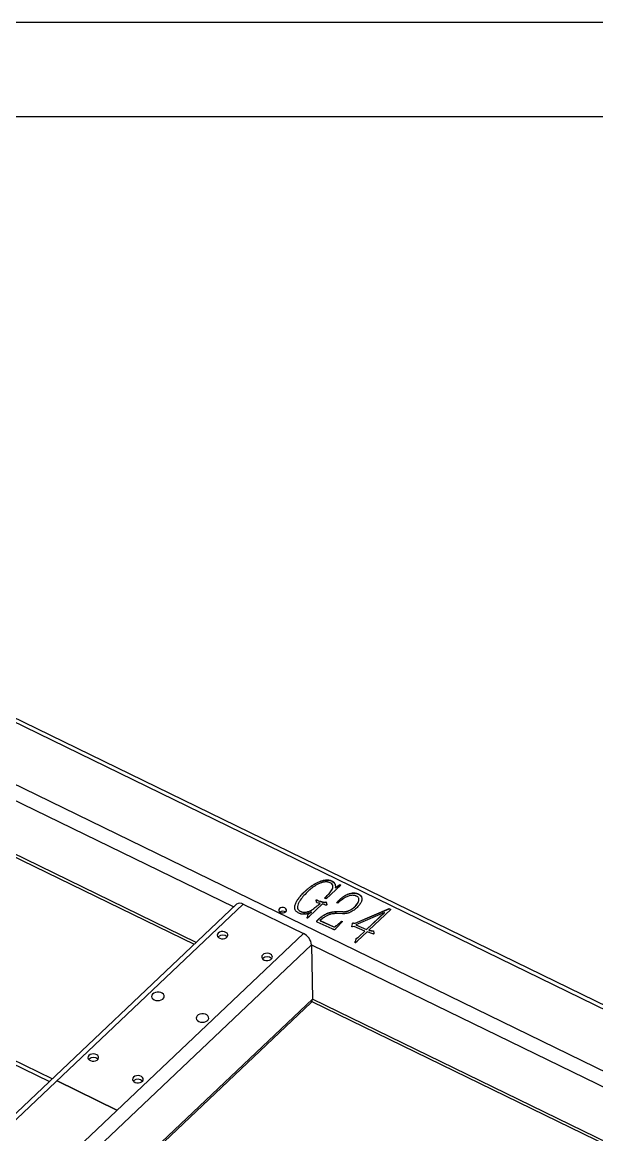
# Model space of a CAD drawing. Header units: millimetres. Extents: x 0 to 14850, y 0 to 10500.
# Drawn here: x 8810 to 10332, y 7550 to 10500 of the extents above; entities that cross this region are included whole.
import ezdxf

# ---------------------------------------------------------------- set-up
doc = ezdxf.new("R2010")
doc.units = ezdxf.units.MM
doc.header["$LTSCALE"] = 50

msp = doc.modelspace()

# ---------------------------------------------------------------- linework, layer by layer
for p, q in [((0, 10500), (14850, 10500)), ((750, 10250), (14600, 10250)), ((5759.5, 10122.4), (13452.4, 6371.2)), ((13461.9, 6376.8), (5771.5, 10126.9)), ((10856.4, 7471.4), (8124.8, 8803.4)), ((8193, 8728.3), (9369.9, 8154.4)), ((9270.4, 8060), (8194.8, 8584.5)), ((8193.3, 8578), (9265.4, 8055.2)), ((9571.6, 8206.4), (9571.6, 8206.7)), ((9653.3, 8212.3), (9615, 8176)), ((9630.2, 8222.8), (9630.2, 8223.1)), ((9638.6, 8205.1), (9650.9, 8213.4)), ((9638.6, 8204.8), (9650.9, 8213.1)), ((9639.3, 8208), (9638.6, 8205.1)), ((9638.6, 8204.8), (9638.6, 8205.1)), ((9650.9, 8213.4), (9653.3, 8212.3)), ((9650.9, 8213.1), (9650.9, 8213.4)), ((9650.9, 8213.1), (9653.1, 8212.1)), ((9590.1, 8164.9), (9588.3, 8171.1)), ((9590.1, 8173), (9594.7, 8170.7)), ((9590.1, 8172.7), (9590.1, 8173)), ((9590.1, 8172.7), (9594.8, 8170.4)), ((9594.7, 8170.7), (9599.5, 8169.4)), ((9594.8, 8170.4), (9594.7, 8170.7)), ((9615, 8176), (9610.8, 8177.9)), ((9655.8, 8177.7), (9655.8, 8178)), ((9700.8, 8188.2), (9700.8, 8188.5)), ((9377.2, 8161.3), (6248.2, 5194.8)), ((6266.4, 5194.9), (9395.3, 8161.4)), ((9395.3, 8161.4), (9554.6, 8083.8)), ((9545.8, 8142.8), (9545.8, 8143.1)), ((9569.7, 8137), (9576, 8141.2)), ((9605.2, 8162.2), (9570.1, 8128.9)), ((9576, 8140.9), (9576, 8141.2)), ((9593.2, 8164.6), (9590.1, 8164.9)), ((9594.2, 8159.9), (9598.6, 8163.8)), ((9594.2, 8159.6), (9598.6, 8163.5)), ((9594.2, 8159.6), (9594.2, 8159.9)), ((9594.8, 8170.4), (9599.5, 8169.1)), ((9598.6, 8163.5), (9598.6, 8163.8)), ((9599.5, 8169.4), (9605.3, 8167.6)), ((9599.5, 8169.1), (9599.5, 8169.4)), ((9599.5, 8169.1), (9605.3, 8167.3)), ((9613.4, 8159.4), (9605.2, 8162.2)), ((9605.3, 8167.3), (9605.3, 8167.6)), ((9612, 8166.8), (9614.6, 8167.5)), ((9612, 8166.5), (9614.6, 8167.2)), ((9612, 8166.5), (9612, 8166.8)), ((9614.9, 8158.9), (9613.4, 8159.4)), ((9614.6, 8167.5), (9616.6, 8161.1)), ((9614.6, 8167.2), (9614.6, 8167.5)), ((9614.6, 8167.2), (9616.6, 8160.8)), ((9616.6, 8160.8), (9616.6, 8161.1)), ((9645.7, 8164.1), (9642.7, 8165.6)), ((9650.5, 8168.5), (9645.7, 8164.1)), ((9647, 8142.2), (9658.7, 8141.8)), ((9647, 8141.9), (9647, 8142.2)), ((9647, 8141.9), (9658.7, 8141.5)), ((9658.7, 8141.5), (9658.7, 8141.8)), ((9691.3, 8111.5), (9781.8, 8150)), ((9691.3, 8111.2), (9781.8, 8149.7)), ((9698, 8163.4), (9698, 8163.7)), ((9786.1, 8147.9), (9728, 8092.8)), ((9781.8, 8150), (9786.1, 8147.9)), ((9781.8, 8149.7), (9781.8, 8150)), ((9781.8, 8149.7), (9785.9, 8147.7)), ((9565.1, 8128.1), (9565.9, 8130.3)), ((9565.1, 8127.8), (9565.9, 8130)), ((9565.1, 8127.8), (9565.1, 8128.1)), ((9565.9, 8130.3), (9566.6, 8133.4)), ((9565.9, 8130), (9566.6, 8133.1)), ((9565.9, 8130), (9565.9, 8130.3)), ((9566.6, 8133.1), (9566.6, 8133.4)), ((9567.7, 8135.9), (9569.7, 8137)), ((9567.7, 8135.6), (9569.7, 8136.7)), ((9567.7, 8135.6), (9567.7, 8135.9)), ((9569.7, 8136.7), (9576, 8140.9)), ((9569.7, 8136.7), (9569.7, 8137)), ((9630.7, 8096.1), (9591.3, 8114.3)), ((9605.3, 8123.7), (9599, 8118.2)), ((9599, 8118.2), (9634.7, 8102)), ((9599, 8117.9), (9599, 8118.2)), ((9599, 8117.9), (9634.7, 8101.7)), ((9601.7, 8127.5), (9601.7, 8127.8)), ((9658.5, 8115.4), (9640.8, 8097.2)), ((9642.7, 8105.4), (9655.8, 8116.7)), ((9642.7, 8105.1), (9655.8, 8116.4)), ((9658.1, 8136), (9644.2, 8136.5)), ((9655.8, 8116.7), (9658.5, 8115.4)), ((9655.8, 8116.4), (9655.8, 8116.7)), ((9655.8, 8116.4), (9658.3, 8115.2)), ((9686.5, 8112.2), (9688.3, 8111.7)), ((9686.5, 8111.9), (9686.5, 8112.2)), ((9686.5, 8111.9), (9688.3, 8111.4)), ((9688.3, 8111.7), (9691.3, 8111.5)), ((9688.3, 8111.4), (9688.3, 8111.7)), ((9769, 8139.3), (9693.7, 8107.3)), ((9722.1, 8094.9), (9769, 8139.3)), ((9722.1, 8094.6), (9769, 8139)), ((9769, 8139), (9769, 8139.3)), ((9554.6, 8083.8), (6425.6, 5117.3)), ((9634.7, 8101.7), (9634.7, 8102)), ((9642.7, 8105.1), (9642.7, 8105.4)), ((9682.8, 8102.9), (9684.5, 8109.8)), ((9682.8, 8102.6), (9684.5, 8109.5)), ((9682.8, 8102.6), (9682.8, 8102.9)), ((9684.5, 8109.5), (9684.5, 8109.8)), ((9688.7, 8102.9), (9684.6, 8101.8)), ((9688.3, 8111.4), (9691.3, 8111.2)), ((9717.3, 8090.5), (9688.7, 8102.9)), ((9691.3, 8111.2), (9691.3, 8111.5)), ((9693.7, 8107.3), (9722.1, 8094.9)), ((9693.7, 8107), (9693.7, 8107.3)), ((9693.7, 8107), (9722.1, 8094.6)), ((9723.4, 8088.6), (9698.2, 8064.6)), ((9702.5, 8076.3), (9717.3, 8090.5)), ((9702.5, 8075.9), (9717.3, 8090.2)), ((9717.3, 8090.2), (9717.3, 8090.5)), ((9722.1, 8094.6), (9722.1, 8094.9)), ((9738.2, 8083), (9723.4, 8088.6)), ((9728, 8092.5), (9728, 8092.8)), ((9730.2, 8092.1), (9734, 8091.5)), ((9730.2, 8091.8), (9730.2, 8092.1)), ((9730.2, 8091.8), (9734, 8091.2)), ((9734, 8091.2), (9734, 8091.5)), ((9737.8, 8091), (9740, 8091.2)), ((9737.9, 8090.7), (9737.8, 8091)), ((9737.9, 8090.7), (9740, 8090.9)), ((9740, 8091.2), (9741.4, 8084.6)), ((9740, 8090.9), (9740, 8091.2)), ((9740, 8090.9), (9741.4, 8084.3)), ((9741.4, 8084.3), (9741.4, 8084.6)), ((6452.5, 5092), (9576.4, 8053.7)), ((9328.8, 8075.4), (9327.9, 8074.5)), ((9576.4, 8053.7), (9578.2, 7909.9)), ((9576.4, 8053.7), (10753.3, 7479.8)), ((9692.2, 8062.8), (9693, 8066.1)), ((9692.2, 8062.5), (9693, 8065.8)), ((9692.2, 8062.5), (9692.2, 8062.8)), ((9693, 8066.1), (9694, 8068.5)), ((9693, 8065.8), (9694, 8068.2)), ((9693, 8065.8), (9693, 8066.1)), ((9694, 8068.2), (9694, 8068.5)), ((9702.5, 8075.9), (9702.5, 8076.3)), ((9446.8, 8017.8), (9446, 8016.9)), ((8888.8, 7698.2), (8339.8, 7965.9)), ((8335, 7958), (8881.6, 7691.4)), ((9578.2, 7909.9), (6553.8, 5042.6)), ((10653.7, 7385.4), (9578.2, 7909.9)), ((6557.8, 5040.7), (9574.9, 7901.1)), ((9576.7, 7903.4), (10648.7, 7380.7)), ((8986.5, 7750.9), (8985.7, 7750)), ((8901.9, 7693.1), (8901.8, 7693.1)), ((8901.8, 7693.1), (9060.4, 7615.8)), ((9060.4, 7615.8), (8901.9, 7693.1)), ((8901.9, 7693.1), (8901.9, 7693.1)), ((9104.6, 7693.3), (9103.8, 7692.5)), ((9060.4, 7615.8), (9060.4, 7615.8))]:
    msp.add_line(p, q)
at = {"flags": 128}
for points in [[(9490.9, 8149.9), (9489.2, 8147.3), (9489.1, 8144.6), (9490.5, 8142), (9493.3, 8140), (9497, 8138.8), (9501, 8138.8), (9504.8, 8139.7), (9507.8, 8141.6), (9509.5, 8144.2), (9509.7, 8146.9), (9508.2, 8149.5), (9505.5, 8151.6), (9501.8, 8152.7), (9497.7, 8152.8), (9493.9, 8151.8), (9490.9, 8149.9)], [(9328.6, 8085.1), (9326.6, 8082.3), (9325.9, 8079.1), (9326.9, 8076), (9329.2, 8073.3), (9332.8, 8071.2), (9337.1, 8070.1), (9341.8, 8069.9), (9346.2, 8070.9), (9350.1, 8072.7), (9352.8, 8075.3), (9354.1, 8078.4), (9354, 8081.5), (9352.3, 8084.5), (9349.3, 8086.9), (9345.3, 8088.5), (9340.8, 8089.2), (9336.2, 8088.8), (9332, 8087.4), (9328.6, 8085.1)], [(9446.7, 8027.5), (9444.6, 8024.7), (9444, 8021.5), (9445, 8018.4), (9447.3, 8015.7), (9450.9, 8013.6), (9455.2, 8012.5), (9459.9, 8012.4), (9464.3, 8013.3), (9468.1, 8015.1), (9470.9, 8017.7), (9472.2, 8020.8), (9472.1, 8024), (9470.4, 8026.9), (9467.4, 8029.3), (9463.4, 8031), (9458.9, 8031.6), (9454.2, 8031.2), (9450, 8029.8), (9446.7, 8027.5)], [(9159.2, 7908), (9163.6, 7906.5), (9168.5, 7905.9), (9173.4, 7906.4), (9178, 7907.8), (9181.7, 7910), (9184.3, 7912.9), (9185.6, 7916.2), (9185.3, 7919.6), (9183.7, 7922.8), (9180.7, 7925.5), (9176.6, 7927.5), (9171.9, 7928.5), (9167, 7928.6), (9162.2, 7927.6), (9158, 7925.8), (9154.8, 7923.2), (9152.9, 7920), (9152.3, 7916.7), (9153.3, 7913.4), (9155.7, 7910.4), (9159.2, 7908)], [(9277.3, 7850.4), (9281.7, 7848.9), (9286.6, 7848.4), (9291.5, 7848.8), (9296.1, 7850.2), (9299.8, 7852.5), (9302.4, 7855.4), (9303.7, 7858.7), (9303.4, 7862), (9301.7, 7865.2), (9298.8, 7867.9), (9294.7, 7869.9), (9290, 7870.9), (9285.1, 7871), (9280.3, 7870.1), (9276.1, 7868.2), (9272.9, 7865.6), (9270.9, 7862.5), (9270.4, 7859.1), (9271.4, 7855.8), (9273.8, 7852.8), (9277.3, 7850.4)], [(8986.4, 7760.7), (8984.3, 7757.8), (8983.7, 7754.6), (8984.6, 7751.5), (8987, 7748.8), (8990.5, 7746.8), (8994.9, 7745.6), (8999.5, 7745.5), (9004, 7746.4), (9007.8, 7748.3), (9010.6, 7750.9), (9011.9, 7753.9), (9011.8, 7757.1), (9010.1, 7760), (9007.1, 7762.5), (9003.1, 7764.1), (8998.6, 7764.7), (8993.9, 7764.3), (8989.7, 7762.9), (8986.4, 7760.7)], [(9104.5, 7703.1), (9102.4, 7700.2), (9101.8, 7697.1), (9102.7, 7694), (9105.1, 7691.2), (9108.6, 7689.2), (9113, 7688), (9117.6, 7687.9), (9122.1, 7688.8), (9125.9, 7690.7), (9128.7, 7693.3), (9130, 7696.3), (9129.9, 7699.5), (9128.2, 7702.5), (9125.2, 7704.9), (9121.2, 7706.5), (9116.7, 7707.1), (9112, 7706.7), (9107.8, 7705.3), (9104.5, 7703.1)]]:
    msp.add_lwpolyline(points, dxfattribs=at)
for centre, radius, start, end in [((9386.4, 8148.5), 15.7, 55.2656, 125.6687), ((9499.6, 8129.6), 13.6, 56.8225, 124.5836), ((9538.2, 8048.9), 38.5, 7.2183, 64.8203), ((9340.3, 8062), 17.6, 46.5508, 130.6916), ((9458.3, 8004.4), 17.6, 46.5508, 130.6916), ((9566.6, 7909.2), 11.6, 315.8224, 3.7663), ((8998, 7737.5), 17.6, 46.5508, 130.6916), ((9116.1, 7680), 17.6, 46.5508, 130.6916)]:
    msp.add_arc(centre, radius, start, end)
for points, knots in [([(9544.2, 8137.1), (9542.8, 8137.7), (9540.2, 8138.8), (9537, 8141.2), (9534.4, 8143.8), (9532.8, 8146.1), (9532, 8148.1), (9531.7, 8149.8), (9531.5, 8151.6), (9531.5, 8153.5), (9531.8, 8155.6), (9532.2, 8157.9), (9532.9, 8160.4), (9533.8, 8163), (9535, 8165.8), (9536.5, 8168.7), (9538.2, 8171.6), (9540.7, 8175.6), (9544.1, 8180.3), (9548.6, 8185.7), (9553.5, 8190.8), (9558.8, 8196), (9564.8, 8201.4), (9569.3, 8204.9), (9571.6, 8206.7)], [0, 0, 0, 0, 0.0402972, 0.0803498, 0.1194633, 0.1576072, 0.1770073, 0.1975741, 0.2201515, 0.2442777, 0.2705181, 0.2989803, 0.3304258, 0.3642428, 0.4002755, 0.4376536, 0.4774095, 0.5186524, 0.5994935, 0.6735373, 0.746948, 0.8269432, 0.9115087, 1, 1, 1, 1]), ([(9531.6, 8153.6), (9531.6, 8154.2), (9531.8, 8155.5), (9532.2, 8157.6), (9532.9, 8160.1), (9533.8, 8162.7), (9535, 8165.5), (9536.5, 8168.4), (9538.2, 8171.3), (9540.7, 8175.3), (9544.1, 8180), (9548.6, 8185.4), (9553.5, 8190.5), (9558.8, 8195.7), (9564.8, 8201.1), (9569.3, 8204.6), (9571.6, 8206.4)], [0.25, 0.25, 0.25, 0.25, 0.2705181, 0.2989803, 0.3304258, 0.3642428, 0.4002755, 0.4376536, 0.4774095, 0.5186524, 0.5994935, 0.6735373, 0.746948, 0.8269432, 0.9115087, 1, 1, 1, 1]), ([(9626.8, 8217.7), (9625.9, 8218.1), (9624.1, 8219), (9621.2, 8219.9), (9618.1, 8220.5), (9614.9, 8220.8), (9611.6, 8220.6), (9608.1, 8220.1), (9604.4, 8219.2), (9600.6, 8217.9), (9596.7, 8216.3), (9593, 8214.6), (9589.3, 8212.7), (9584.9, 8210), (9579.8, 8206.6), (9574.2, 8202.3), (9569.3, 8197.9), (9566.1, 8195), (9564.6, 8193.6)], [0, 0, 0, 0, 0.04294, 0.083349, 0.123646, 0.163272, 0.204759, 0.249858, 0.29949, 0.354079, 0.41151, 0.468829, 0.525993, 0.583086, 0.69442, 0.798848, 0.899696, 1, 1, 1, 1]), ([(9571.6, 8206.7), (9573.6, 8208.2), (9577.8, 8211.1), (9583.3, 8214.7), (9588.1, 8217.4), (9591.9, 8219.3), (9595.8, 8221.1), (9599.8, 8222.6), (9603.7, 8223.9), (9607.4, 8224.9), (9610.9, 8225.6), (9614.1, 8225.9), (9617, 8225.9), (9619.5, 8225.9), (9621.7, 8225.7), (9624.2, 8225.2), (9627, 8224.4), (9629.1, 8223.6), (9630.2, 8223.1)], [0, 0, 0, 0, 0.126942, 0.261461, 0.330176, 0.398271, 0.466105, 0.533434, 0.597742, 0.655448, 0.707397, 0.75438, 0.796614, 0.833743, 0.865303, 0.893055, 0.945167, 1, 1, 1, 1]), ([(9571.6, 8206.4), (9573.6, 8207.9), (9577.8, 8210.8), (9583.3, 8214.4), (9588.1, 8217.1), (9591.9, 8219), (9595.8, 8220.8), (9599.8, 8222.3), (9603.7, 8223.6), (9607.4, 8224.6), (9610.9, 8225.3), (9614.1, 8225.6), (9617, 8225.6), (9619.5, 8225.6), (9621.7, 8225.4), (9624.2, 8224.9), (9627, 8224.1), (9629.1, 8223.2), (9630.2, 8222.8)], [0, 0, 0, 0, 0.126942, 0.261461, 0.330176, 0.398271, 0.466105, 0.533434, 0.597742, 0.655448, 0.707397, 0.75438, 0.796614, 0.833743, 0.865303, 0.893055, 0.945167, 1, 1, 1, 1]), ([(9610.8, 8177.9), (9614, 8180.9), (9620.4, 8187.1), (9627.4, 8195.2), (9631.6, 8202.1), (9633.3, 8206.4), (9632.7, 8208.7), (9632.6, 8209.2)], [0, 0, 0, 0, 0.319552, 0.639068, 0.798825, 0.958397, 1, 1, 1, 1]), ([(9610.8, 8177.6), (9614, 8180.6), (9620.4, 8186.8), (9627.4, 8194.9), (9631.6, 8201.8), (9633.3, 8206.1), (9632.7, 8208.4), (9632.6, 8208.9)], [0, 0, 0, 0, 0.319552, 0.639068, 0.798825, 0.958397, 1, 1, 1, 1]), ([(9632.3, 8210.3), (9632.2, 8211.3), (9631.9, 8214.2), (9628.8, 8216.3), (9626.8, 8217.7)], [0, 0, 0, 0, 0.346639, 1, 1, 1, 1]), ([(9630.2, 8223.1), (9630.8, 8222.8), (9632.1, 8222.2), (9633.6, 8221.1), (9635, 8219.9), (9636.6, 8218.3), (9638, 8215.9), (9638.7, 8213.4), (9639.1, 8211.4), (9639.3, 8210), (9639.3, 8208.9), (9639.3, 8208.3), (9639.3, 8208)], [0, 0, 0, 0, 0.09358, 0.182533, 0.269119, 0.35434, 0.528513, 0.71402, 0.806251, 0.883533, 0.948131, 1, 1, 1, 1]), ([(9630.2, 8222.8), (9632, 8221.8), (9635.6, 8219.7), (9638.4, 8215.3), (9638.6, 8212.3), (9638.8, 8210.9)], [0, 0, 0, 0, 0.3453616, 0.690944, 1, 1, 1, 1]), ([(9564.6, 8193.6), (9560.7, 8189.7), (9553.1, 8181.9), (9545.2, 8171.4), (9540.9, 8162.6), (9538.7, 8157.6), (9539, 8155), (9539, 8154.6)], [0, 0, 0, 0, 0.3248902, 0.6495835, 0.8120363, 0.9742386, 1, 1, 1, 1]), ([(9588.3, 8171.1), (9588.1, 8171.4), (9587.9, 8171.9), (9587.9, 8172.7), (9588.5, 8172.9), (9588.9, 8173.1), (9589.5, 8173.1), (9589.9, 8173.1), (9590.1, 8173)], [0, 0, 0, 0, 0.347684, 0.526033, 0.647272, 0.746954, 0.855934, 1, 1, 1, 1]), ([(9587.9, 8172), (9587.9, 8172), (9587.9, 8172.1), (9587.9, 8172.4), (9588.4, 8172.6), (9588.9, 8172.8), (9589.5, 8172.8), (9589.9, 8172.7), (9590.1, 8172.7)], [0, 0, 0, 0, 0.005563, 0.187216, 0.38571, 0.59129, 0.796214, 1, 1, 1, 1]), ([(9642.7, 8165.6), (9643.3, 8166.2), (9644.5, 8167.5), (9646.2, 8169.3), (9647.8, 8170.9), (9649.8, 8172.9), (9652.4, 8175.2), (9654.7, 8177.1), (9655.8, 8178)], [0, 0, 0, 0, 0.15459, 0.294714, 0.422007, 0.533366, 0.754521, 1, 1, 1, 1]), ([(9642.7, 8165.3), (9643.3, 8165.9), (9644.5, 8167.2), (9646.2, 8169), (9647.8, 8170.6), (9649.8, 8172.6), (9652.4, 8174.9), (9654.7, 8176.7), (9655.8, 8177.7)], [0, 0, 0, 0, 0.15459, 0.294714, 0.422007, 0.533366, 0.754521, 1, 1, 1, 1]), ([(9695.4, 8182.8), (9694.8, 8183.1), (9693.7, 8183.7), (9691.8, 8184.3), (9689.7, 8184.8), (9686.8, 8185.2), (9682.9, 8185.1), (9678.3, 8184.5), (9673.6, 8183.3), (9669.1, 8181.4), (9664.6, 8178.9), (9659.9, 8176), (9655.1, 8172.5), (9652.1, 8169.8), (9650.5, 8168.5)], [0, 0, 0, 0, 0.0391098, 0.0780073, 0.1169648, 0.1577962, 0.2406082, 0.3272675, 0.4176505, 0.5124781, 0.6164178, 0.7322223, 0.8602705, 1, 1, 1, 1]), ([(9655.8, 8178), (9656.7, 8178.7), (9658.4, 8180.1), (9661, 8182), (9663.5, 8183.8), (9666, 8185.3), (9668.7, 8186.7), (9671.7, 8188), (9675.1, 8189.2), (9678.7, 8190.3), (9682.4, 8191.1), (9685.9, 8191.6), (9689.2, 8191.6), (9692.2, 8191.2), (9694.8, 8190.6), (9697.1, 8189.9), (9699.1, 8189.3), (9700.3, 8188.7), (9700.8, 8188.5)], [0, 0, 0, 0, 0.077393, 0.14967, 0.216873, 0.279269, 0.341566, 0.408307, 0.480342, 0.557759, 0.633293, 0.701255, 0.762308, 0.819551, 0.873098, 0.920887, 0.962722, 1, 1, 1, 1]), ([(9655.8, 8177.7), (9656.7, 8178.4), (9658.4, 8179.8), (9661, 8181.7), (9663.5, 8183.5), (9666, 8185), (9668.7, 8186.4), (9671.7, 8187.7), (9675.1, 8188.9), (9678.7, 8190), (9682.4, 8190.8), (9685.9, 8191.3), (9689.2, 8191.3), (9692.2, 8190.9), (9694.8, 8190.3), (9697.1, 8189.6), (9699.1, 8189), (9700.3, 8188.4), (9700.8, 8188.2)], [0, 0, 0, 0, 0.077393, 0.14967, 0.216873, 0.279269, 0.341566, 0.408307, 0.480342, 0.557759, 0.633293, 0.701255, 0.762308, 0.819551, 0.873098, 0.920887, 0.962722, 1, 1, 1, 1]), ([(9700.8, 8188.5), (9701.5, 8188.1), (9702.7, 8187.4), (9704.3, 8186.1), (9705.8, 8184.8), (9707.4, 8182.8), (9708.8, 8180.1), (9709.5, 8177.3), (9709.6, 8175), (9709.4, 8173.1), (9708.9, 8171.2), (9708, 8168.4), (9706.5, 8165), (9703.8, 8161), (9700.5, 8157), (9696.9, 8153.2), (9693.1, 8149.4), (9690.2, 8147.2), (9688.8, 8146.1)], [0, 0, 0, 0, 0.035668, 0.070479, 0.105753, 0.141132, 0.212427, 0.283055, 0.319967, 0.358232, 0.399276, 0.442882, 0.53315, 0.623736, 0.717188, 0.814695, 0.910522, 1, 1, 1, 1]), ([(9698, 8163.7), (9698.5, 8164.6), (9699.5, 8166.4), (9700.7, 8169), (9701.4, 8171.6), (9701.8, 8174.1), (9701.7, 8176.6), (9700.4, 8178.9), (9698.4, 8181.1), (9696.4, 8182.2), (9695.4, 8182.8)], [0, 0, 0, 0, 0.137616, 0.268397, 0.3955587, 0.5166367, 0.6323746, 0.7461259, 0.8670581, 1, 1, 1, 1]), ([(9698, 8163.4), (9699, 8165.3), (9701, 8168.6), (9701.4, 8172.3), (9701.6, 8173.9)], [0, 0, 0, 0, 0.540119, 1, 1, 1, 1]), ([(9700.8, 8188.2), (9702.8, 8186.8), (9706.9, 8183.9), (9709.3, 8179.9), (9709.2, 8177.7), (9709.2, 8177.6)], [0, 0, 0, 0, 0.480901, 0.963309, 1, 1, 1, 1]), ([(9539.1, 8153.6), (9539.1, 8152.7), (9539.1, 8150.3), (9541, 8146.4), (9544.2, 8144.2), (9545.8, 8143.1)], [0, 0, 0, 0, 0.215112, 0.607937, 1, 1, 1, 1]), ([(9539.1, 8153.3), (9539.1, 8152.4), (9539.1, 8150), (9541, 8146.1), (9544.2, 8143.9), (9545.8, 8142.8)], [0, 0, 0, 0, 0.215112, 0.607937, 1, 1, 1, 1]), ([(9576, 8141.2), (9575.3, 8140.9), (9573.7, 8140.2), (9571.1, 8138.9), (9567.8, 8137.4), (9564.5, 8136.2), (9561.6, 8135.3), (9559.2, 8134.9), (9556.6, 8134.7), (9554, 8134.8), (9551.4, 8135), (9548.8, 8135.5), (9546.4, 8136.1), (9544.9, 8136.8), (9544.2, 8137.1)], [0, 0, 0, 0, 0.066569, 0.160877, 0.276929, 0.408906, 0.478612, 0.549607, 0.62194, 0.698408, 0.775595, 0.849575, 0.925117, 1, 1, 1, 1]), ([(9545.8, 8143.1), (9546.7, 8142.7), (9548.5, 8141.7), (9551.7, 8140.8), (9555.2, 8140.2), (9558.9, 8140.2), (9562.8, 8140.7), (9566.8, 8141.8), (9570.9, 8143.3), (9574.7, 8145.3), (9578.4, 8147.5), (9581.8, 8150), (9585, 8152.4), (9588.1, 8154.8), (9591.1, 8157.2), (9593.1, 8159), (9594.2, 8159.9)], [0, 0, 0, 0, 0.0559284, 0.1123841, 0.1707592, 0.2308514, 0.2953738, 0.3670512, 0.4436665, 0.5233505, 0.6053367, 0.6874243, 0.7668011, 0.8413113, 0.9168929, 1, 1, 1, 1]), ([(9545.8, 8142.8), (9546.7, 8142.4), (9548.5, 8141.4), (9551.7, 8140.5), (9555.2, 8139.9), (9558.9, 8139.9), (9562.8, 8140.4), (9566.8, 8141.5), (9570.9, 8142.9), (9574.7, 8145), (9578.4, 8147.2), (9581.8, 8149.7), (9585, 8152.1), (9588.1, 8154.5), (9591.1, 8156.9), (9593.1, 8158.7), (9594.2, 8159.6)], [0, 0, 0, 0, 0.0559284, 0.1123841, 0.1707592, 0.2308514, 0.2953738, 0.3670512, 0.4436665, 0.5233505, 0.6053367, 0.6874243, 0.7668011, 0.8413113, 0.9168929, 1, 1, 1, 1]), ([(9598.6, 8163.8), (9598, 8163.9), (9596.8, 8164.1), (9595.2, 8164.3), (9594.1, 8164.5), (9593.5, 8164.6), (9593.2, 8164.6)], [0, 0, 0, 0, 0.362799, 0.652475, 0.863991, 1, 1, 1, 1]), ([(9601.7, 8127.8), (9602.7, 8128.5), (9604.4, 8129.8), (9607.2, 8131.6), (9609.8, 8133.2), (9612.4, 8134.7), (9614.8, 8136), (9617.1, 8137), (9619.3, 8137.9), (9622.1, 8138.8), (9625.4, 8139.7), (9629, 8140.6), (9632.2, 8141.2), (9636.2, 8141.8), (9641.1, 8142.1), (9645, 8142.2), (9647, 8142.2)], [0, 0, 0, 0, 0.078821, 0.151838, 0.220382, 0.283869, 0.343076, 0.396831, 0.44662, 0.492369, 0.575322, 0.649668, 0.715032, 0.772692, 0.883273, 1, 1, 1, 1]), ([(9601.7, 8127.5), (9602.7, 8128.2), (9604.5, 8129.5), (9607.2, 8131.3), (9609.8, 8132.9), (9612.4, 8134.4), (9614.8, 8135.7), (9617.1, 8136.7), (9619.3, 8137.6), (9622.1, 8138.5), (9625.4, 8139.4), (9629, 8140.3), (9632.2, 8140.9), (9636.2, 8141.5), (9641.1, 8141.8), (9645, 8141.9), (9647, 8141.9)], [0, 0, 0, 0, 0.078821, 0.151838, 0.220382, 0.283869, 0.343076, 0.396831, 0.44662, 0.492369, 0.575322, 0.649668, 0.715032, 0.772692, 0.883273, 1, 1, 1, 1]), ([(9605.3, 8167.6), (9605.7, 8167.5), (9606.7, 8167.1), (9608.6, 8166.8), (9610.4, 8166.5), (9611.6, 8166.7), (9612, 8166.8)], [0, 0, 0, 0, 0.191517, 0.498743, 0.8058, 1, 1, 1, 1]), ([(9605.3, 8167.3), (9605.7, 8167.2), (9606.7, 8166.8), (9608.6, 8166.5), (9610.4, 8166.2), (9611.6, 8166.4), (9612, 8166.5)], [0, 0, 0, 0, 0.191517, 0.498743, 0.8058, 1, 1, 1, 1]), ([(9616.6, 8161.1), (9616.7, 8160.8), (9616.7, 8160.2), (9616.2, 8159.5), (9615.7, 8159), (9615.1, 8158.9), (9614.9, 8158.9)], [0, 0, 0, 0, 0.316288, 0.601624, 0.845531, 1, 1, 1, 1]), ([(9688.8, 8146.1), (9687.3, 8145.1), (9684.1, 8143), (9679.7, 8140.7), (9676.1, 8139.1), (9673.5, 8138.2), (9671.1, 8137.4), (9667.8, 8136.7), (9663.5, 8136.1), (9660, 8136), (9658.1, 8136)], [0, 0, 0, 0, 0.186385, 0.374581, 0.466217, 0.549774, 0.627613, 0.698084, 0.841743, 1, 1, 1, 1]), ([(9658.7, 8141.8), (9659.6, 8141.8), (9661.4, 8141.7), (9664.1, 8141.8), (9666.5, 8142.1), (9668.8, 8142.4), (9671.1, 8143.1), (9673.6, 8144), (9676.3, 8145.2), (9680.3, 8147.3), (9685.1, 8150.2), (9690.1, 8154.3), (9694.5, 8158.8), (9696.8, 8162.1), (9698, 8163.7)], [0, 0, 0, 0, 0.052975, 0.101659, 0.147624, 0.189489, 0.234001, 0.286207, 0.346676, 0.416741, 0.562691, 0.705058, 0.849091, 1, 1, 1, 1]), ([(9658.7, 8141.5), (9659.6, 8141.5), (9661.4, 8141.4), (9664.1, 8141.5), (9666.5, 8141.8), (9668.8, 8142.1), (9671.1, 8142.7), (9673.6, 8143.7), (9676.3, 8144.9), (9680.3, 8147), (9685.1, 8149.9), (9690.1, 8154), (9694.5, 8158.5), (9696.8, 8161.8), (9698, 8163.4)], [0, 0, 0, 0, 0.052975, 0.101659, 0.147624, 0.189489, 0.234001, 0.286207, 0.346676, 0.416741, 0.562691, 0.705058, 0.849091, 1, 1, 1, 1]), ([(9570.1, 8128.9), (9569.6, 8128.5), (9568.9, 8127.8), (9567.8, 8126.8), (9566.9, 8126), (9566.2, 8125.3), (9565.6, 8124.8), (9565.1, 8124.6), (9564.9, 8124.3), (9564.4, 8124.4), (9564.7, 8125.3), (9564.6, 8126.2), (9564.8, 8127.2), (9565, 8127.8), (9565.1, 8128.1)], [0, 0, 0, 0, 0.146407, 0.275169, 0.381218, 0.46708, 0.532905, 0.57648, 0.602834, 0.610817, 0.677075, 0.800996, 0.923103, 1, 1, 1, 1]), ([(9564.6, 8124.8), (9564.6, 8125), (9564.7, 8126), (9564.9, 8127), (9565.1, 8127.8)], [0, 0, 0, 0, 0.2135323, 1, 1, 1, 1]), ([(9566.6, 8133.4), (9566.7, 8133.9), (9566.9, 8134.8), (9567.5, 8135.6), (9567.7, 8135.9)], [0, 0, 0, 0, 0.563116, 1, 1, 1, 1]), ([(9566.6, 8133.1), (9566.7, 8133.6), (9566.9, 8134.5), (9567.5, 8135.3), (9567.7, 8135.6)], [0, 0, 0, 0, 0.563116, 1, 1, 1, 1]), ([(9591.3, 8114.3), (9590.8, 8114.5), (9589.9, 8115), (9589.6, 8116.1), (9590, 8117), (9590.8, 8118), (9591.9, 8119.3), (9594.1, 8121.4), (9597.3, 8124.3), (9600.2, 8126.6), (9601.7, 8127.8)], [0, 0, 0, 0, 0.069572, 0.138129, 0.184213, 0.251324, 0.341193, 0.454293, 0.714292, 1, 1, 1, 1]), ([(9589.9, 8116.1), (9589.9, 8116.3), (9590, 8116.8), (9591.5, 8118.5), (9595.1, 8122.3), (9599.1, 8125.4), (9601.7, 8127.5)], [0, 0, 0, 0, 0.038811, 0.112792, 0.408484, 1, 1, 1, 1]), ([(9644.2, 8136.5), (9642.4, 8136.5), (9638.9, 8136.6), (9634, 8136.3), (9629.5, 8135.7), (9625.3, 8134.6), (9621.6, 8133.3), (9618, 8131.8), (9614.6, 8130), (9611.6, 8128.2), (9609.3, 8126.7), (9607.7, 8125.6), (9606.4, 8124.6), (9605.7, 8124), (9605.3, 8123.7)], [0, 0, 0, 0, 0.121119, 0.229157, 0.329517, 0.427744, 0.521998, 0.61074, 0.704466, 0.81362, 0.869251, 0.918889, 0.961936, 1, 1, 1, 1]), ([(9684.5, 8109.8), (9684.6, 8110.1), (9684.9, 8110.8), (9685.4, 8111.5), (9686, 8112), (9686.3, 8112.1), (9686.5, 8112.2)], [0, 0, 0, 0, 0.407855, 0.680873, 0.858695, 1, 1, 1, 1]), ([(9684.5, 8109.5), (9684.6, 8109.8), (9684.9, 8110.5), (9685.4, 8111.2), (9686, 8111.7), (9686.4, 8111.8), (9686.5, 8111.9)], [0, 0, 0, 0, 0.407855, 0.680873, 0.858695, 1, 1, 1, 1]), ([(9640.8, 8097.2), (9640.5, 8096.9), (9639.9, 8096.3), (9639.1, 8095.5), (9638.5, 8094.9), (9638.1, 8094.5), (9637.5, 8094.2), (9636.8, 8093.8), (9635.7, 8093.9), (9634.6, 8094.4), (9632.8, 8095.1), (9631.5, 8095.7), (9630.7, 8096.1)], [0, 0, 0, 0, 0.1386529, 0.2425041, 0.3170394, 0.3597141, 0.4204165, 0.4858924, 0.5397933, 0.6400336, 0.7923488, 1, 1, 1, 1]), ([(9634.7, 8102), (9635.1, 8101.8), (9635.9, 8101.5), (9637.3, 8101.7), (9638.2, 8102.3), (9639.4, 8103), (9640.9, 8104.1), (9642, 8104.9), (9642.7, 8105.4)], [0, 0, 0, 0, 0.153374, 0.272425, 0.364769, 0.515435, 0.726903, 1, 1, 1, 1]), ([(9634.7, 8101.7), (9635.1, 8101.5), (9635.9, 8101.2), (9637.3, 8101.4), (9638.2, 8102), (9639.4, 8102.7), (9640.9, 8103.8), (9642, 8104.6), (9642.7, 8105.1)], [0, 0, 0, 0, 0.153374, 0.272425, 0.364769, 0.515435, 0.726903, 1, 1, 1, 1]), ([(9684.6, 8101.8), (9684.3, 8101.6), (9683.8, 8101.4), (9682.8, 8101.5), (9682.7, 8102.2), (9682.8, 8102.6), (9682.8, 8102.9)], [0, 0, 0, 0, 0.323886, 0.485564, 0.663398, 1, 1, 1, 1]), ([(9682.7, 8101.7), (9682.7, 8101.8), (9682.7, 8102.1), (9682.8, 8102.4), (9682.8, 8102.6)], [0, 0, 0, 0, 0.327965, 1, 1, 1, 1]), ([(9728, 8092.8), (9728.3, 8092.6), (9729, 8092.3), (9729.8, 8092.2), (9730.2, 8092.1)], [0, 0, 0, 0, 0.5881037, 1, 1, 1, 1]), ([(9728, 8092.5), (9728.4, 8092.3), (9729, 8092), (9729.9, 8091.9), (9730.2, 8091.8)], [0, 0, 0, 0, 0.5881037, 1, 1, 1, 1]), ([(9734, 8091.5), (9734.4, 8091.4), (9735.3, 8091.3), (9736.4, 8091.1), (9737.2, 8091), (9737.7, 8091), (9737.8, 8091)], [0, 0, 0, 0, 0.373787, 0.666263, 0.878329, 1, 1, 1, 1]), ([(9734, 8091.2), (9734.4, 8091.1), (9735.3, 8091), (9736.4, 8090.8), (9737.2, 8090.7), (9737.7, 8090.7), (9737.9, 8090.7)], [0, 0, 0, 0, 0.373787, 0.666263, 0.878329, 1, 1, 1, 1]), ([(9741.4, 8084.6), (9741.5, 8084.3), (9741.5, 8083.7), (9741, 8083), (9740.4, 8082.6), (9739.7, 8082.5), (9738.9, 8082.6), (9738.5, 8082.8), (9738.2, 8083)], [0, 0, 0, 0, 0.281283, 0.454251, 0.591826, 0.699096, 0.823175, 1, 1, 1, 1]), ([(9691.8, 8059.6), (9691.7, 8059.8), (9691.4, 8060.2), (9691.6, 8061.1), (9691.8, 8062), (9692.1, 8062.6), (9692.2, 8062.8)], [0, 0, 0, 0, 0.143075, 0.431304, 0.757615, 1, 1, 1, 1]), ([(9691.5, 8060), (9691.5, 8060.1), (9691.4, 8060.5), (9691.8, 8061.3), (9692.1, 8062.1), (9692.2, 8062.5)], [0, 0, 0, 0, 0.0710837, 0.4363552, 1, 1, 1, 1]), ([(9698.2, 8064.6), (9698.1, 8064.5), (9697.8, 8064.3), (9697.3, 8063.7), (9696.5, 8062.9), (9695.4, 8061.9), (9694.4, 8060.9), (9693.5, 8060), (9692.9, 8059.6), (9692.4, 8059.3), (9691.9, 8059.4), (9691.8, 8059.6), (9691.8, 8059.6)], [0, 0, 0, 0, 0.0376598, 0.1267397, 0.2671497, 0.4589029, 0.6540791, 0.7944892, 0.8845505, 0.9274483, 0.9675207, 1, 1, 1, 1]), ([(9694, 8068.5), (9694.1, 8068.8), (9694.2, 8069.3), (9694.5, 8070), (9694.7, 8070.5), (9695.1, 8071.1), (9696, 8071.8), (9697.5, 8072.7), (9699.2, 8073.6), (9700.5, 8074.5), (9701.6, 8075.4), (9702.2, 8076), (9702.5, 8076.3)], [0, 0, 0, 0, 0.090808, 0.16205, 0.219252, 0.256632, 0.344906, 0.500222, 0.666169, 0.78712, 0.890012, 1, 1, 1, 1]), ([(9694, 8068.2), (9694.1, 8068.5), (9694.2, 8069), (9694.5, 8069.7), (9694.7, 8070.2), (9695.1, 8070.8), (9696, 8071.5), (9697.5, 8072.4), (9699.2, 8073.3), (9700.5, 8074.2), (9701.6, 8075.1), (9702.2, 8075.7), (9702.5, 8075.9)], [0, 0, 0, 0, 0.090808, 0.16205, 0.219252, 0.256632, 0.344906, 0.500222, 0.666169, 0.78712, 0.890012, 1, 1, 1, 1])]:
    msp.add_open_spline(points, degree=3, knots=knots)

doc.saveas('drawing.dxf')
